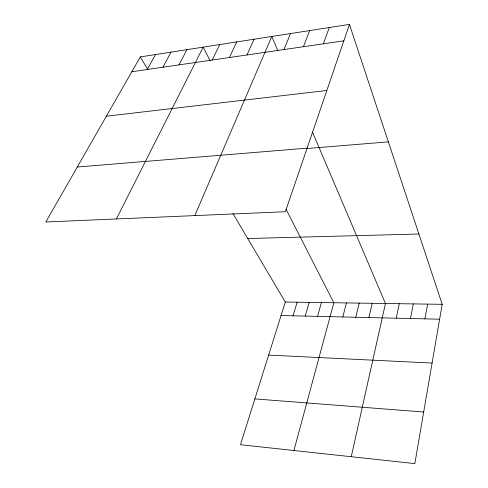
<?xml version="1.0" encoding="UTF-8"?>
<svg xmlns="http://www.w3.org/2000/svg" width="488" height="488" viewBox="0 0 488 488"><rect width="100%" height="100%" fill="white"/><g stroke="black" fill="none" stroke-linecap="round" stroke-linejoin="round"><path stroke-width="0.73" d="M349.439 24.4L285.358 211.731L45.817 221.979L140.312 56.907L349.439 24.4L442.183 304.323L414.824 463.6L240.468 444.72L285.297 302.035L232.904 213.451M424.914 318.865L427.64 304.109M410.445 318.53L413.342 303.902M396.225 318.2L399.275 303.701M351.25 456.713L385.447 303.499L312.479 132.059M368.879 317.566L372.234 303.304M355.74 317.261L359.235 303.115M342.802 316.962L346.431 302.926M293.922 450.509L333.829 302.743L285.999 209.181M317.529 316.37L321.415 302.56M305.183 316.084L309.191 302.383M293.032 315.803L297.155 302.206M323.367 43.81L329.315 27.529M303.426 46.726L309.673 30.579M283.967 49.562L290.506 33.562M194.822 215.605L271.792 36.472L277.922 50.868M246.983 54.961L254.053 39.229M229.397 57.523L236.704 41.925M212.213 60.03L219.746 44.56M116.382 218.959L203.161 47.141L210.054 60.616M178.98 64.88L186.934 49.66M162.913 67.228L171.062 52.131M147.193 69.522L155.519 54.546M131.809 71.767L343.82 40.827M106.36 116.217L326.832 90.487M77.287 167.012L307.104 148.157M306.909 148.535L388.356 141.874M247.727 238.522L418.887 234.008M285.297 302.035L442.183 304.323M281.058 315.529L439.627 319.207M268.626 355.093L432.087 363.072M254.864 398.903L423.682 412.006M140.312 56.907L147.864 69.68"/></g></svg>
